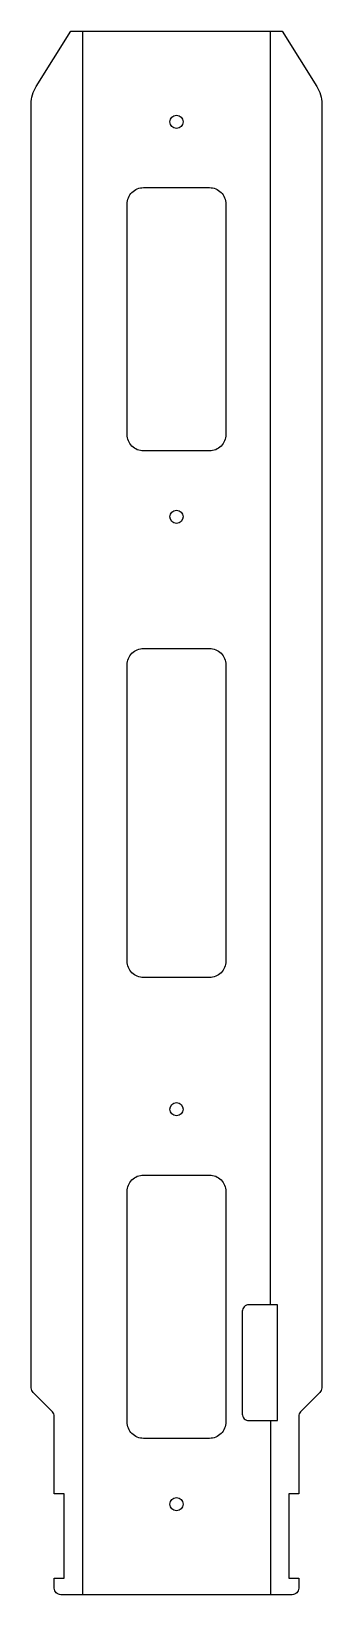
# Model space of a CAD drawing. Extents: x -44 to 44, y -238 to 238.
import ezdxf

# ---------------------------------------------------------------- set-up
doc = ezdxf.new("R2010")
doc.units = 0

msp = doc.modelspace()

# ---------------------------------------------------------------- linework, layer by layer
at = {"layer": '1'}
for points in [[(44.15, 215.43), (44.15, -174.67, -0.198912), (43.56, -176.09), (37.73, -181.91, 0.198912), (37.15, -183.33), (37.15, -206.8), (34.15, -206.8), (34.15, -232.5), (37.15, -232.5), (37.15, -235.5, -0.414214), (35.15, -237.5), (-35.15, -237.5, -0.414214), (-37.15, -235.5), (-37.15, -232.5), (-34.15, -232.5), (-34.15, -206.8), (-37.15, -206.8), (-37.15, -183.33, 0.198912), (-37.73, -181.91), (-43.56, -176.09, -0.198912), (-44.15, -174.67), (-44.15, 215.43, -0.140541), (-42.63, 220.73), (-32.15, 237.5), (32.15, 237.5), (42.63, 220.73, -0.140541)], [(15, 185), (15, 115, -0.414214), (10, 110), (-10, 110, -0.414214), (-15, 115), (-15, 185, -0.414214), (-10, 190), (10, 190, -0.414214)], [(15, 45), (15, -45, -0.414214), (10, -50), (-10, -50, -0.414214), (-15, -45), (-15, 45, -0.414214), (-10, 50), (10, 50, -0.414214)], [(15, -115), (15, -185, -0.414214), (10, -190), (-10, -190, -0.414214), (-15, -185), (-15, -115, -0.414214), (-10, -110), (10, -110, -0.414214)], [(30.65, -149.4), (22, -149.4, 0.414214), (20, -151.4), (20, -182.6, 0.414214), (22, -184.6), (30.65, -184.6)]]:
    msp.add_lwpolyline(points, format="xyb", close=True, dxfattribs=at)
for centre in [(0, 210), (0, 90), (0, -90), (0, -210)]:
    msp.add_circle(centre, 2, dxfattribs=at)
at = {"layer": '2'}
for p, q in [((-28.57, 237.5), (-28.57, -237.5)), ((28.57, -149.4), (28.57, 237.5)), ((28.57, -184.6), (28.57, -237.5))]:
    msp.add_line(p, q, dxfattribs=at)

doc.saveas('drawing.dxf')
